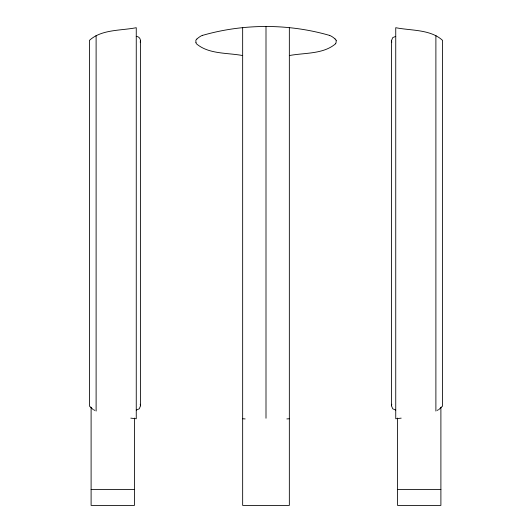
<?xml version="1.0" encoding="UTF-8"?>
<svg xmlns="http://www.w3.org/2000/svg" width="532" height="532" viewBox="0 0 532 532"><rect width="100%" height="100%" fill="white"/><g stroke="black" fill="none" stroke-linecap="round" stroke-linejoin="round"><path stroke-width="0.8" d="M140.215 42.194C141.293 39.508 139.138 36.369 136.258 36.369M140.515 40.625L140.515 405.796L139.271 408.809L136.258 410.052M395.742 410.052L392.729 408.809L391.486 405.796L391.486 40.625L392.729 37.612L395.742 36.369M391.486 405.796L391.785 404.234M335.612 43.744C323.363 54.297 304.803 52.681 289.674 55.488M439.046 409.401L442.558 406.076L442.558 40.379C430.388 29.187 411.103 30.776 395.742 27.697L395.742 418.757L401.195 418.145M130.805 418.145L136.258 418.757L136.258 27.697C120.897 30.776 101.612 29.187 89.443 40.379L89.443 406.076L92.954 409.401M437.151 410.405L438.415 409.733M202.512 35.385C243.583 23.521 288.417 23.521 329.488 35.385M286.868 418.923L289.342 418.757M91.105 489.447L134.463 489.447M397.537 489.447L440.895 489.447M242.659 418.757L245.132 418.923M242.326 55.488C227.197 52.681 208.637 54.297 196.388 43.744A4.369 4.369 0 0 1 195.956 42.52M93.585 409.733L94.849 410.405M335.047 38.949L334.222 38.238A17.576 17.576 0 0 0 329.507 35.345M391.486 40.625L391.785 42.194M140.215 404.234L140.515 405.796M195.956 42.52L195.843 40.379A4.715 4.715 0 0 1 196.88 39.009M336.158 40.379L336.164 40.771A16.685 16.685 0 0 1 336.164 41.356L336.111 42.134A4.622 4.622 0 0 1 335.619 43.75M440.895 407.273L440.895 505.4L397.537 505.4L397.537 418.066M435.888 35.385L435.888 411.07M289.342 27.697L289.342 505.4L242.659 505.4L242.659 27.697M266 26.6L266 418.232M134.463 418.066L134.463 505.4L91.105 505.4L91.105 407.273M96.112 35.385L96.112 411.07M335.047 38.942A5.307 5.307 0 0 1 336.211 40.352M196.98 38.976A19.538 19.538 0 0 1 202.466 35.285"/></g></svg>
